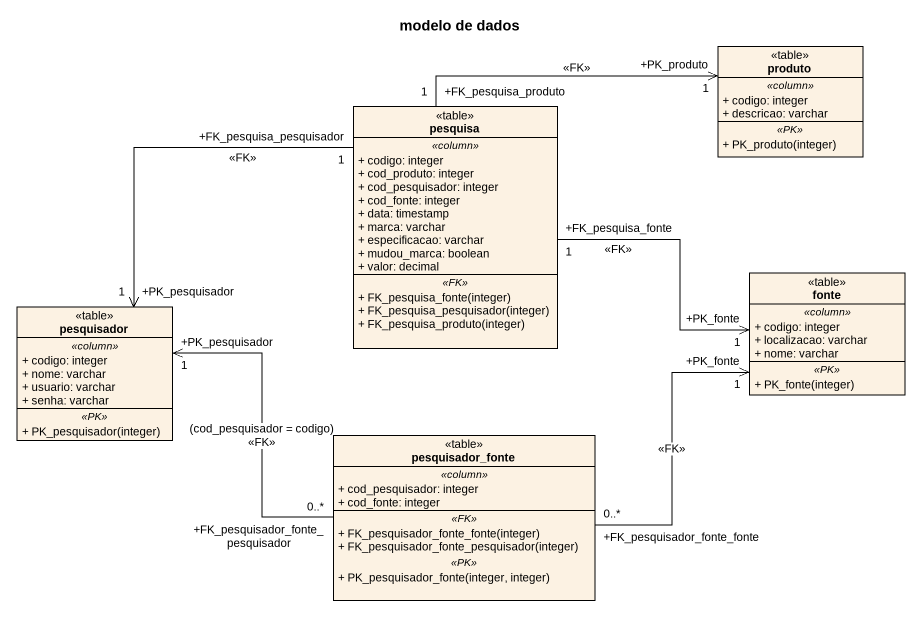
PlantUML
@startuml
title modelo de dados
hide circle
hide empty members
skinparam classAttributeIconSize 0
class produto <<table>> {
  .. <<column>> ..
  + codigo: integer
  + descricao: varchar
  .. <<PK>> ..
  + PK_produto(integer)
}
class pesquisa <<table>> {
  .. <<column>> ..
  + codigo: integer
  + cod_produto: integer
  + cod_pesquisador: integer
  + cod_fonte: integer
  + data: timestamp
  + marca: varchar
  + especificacao: varchar
  + mudou_marca: boolean
  + valor: decimal
  .. <<FK>> ..
  + FK_pesquisa_fonte(integer)
  + FK_pesquisa_pesquisador(integer)
  + FK_pesquisa_produto(integer)
}
class fonte <<table>> {
  .. <<column>> ..
  + codigo: integer
  + localizacao: varchar
  + nome: varchar
  .. <<PK>> ..
  + PK_fonte(integer)
}
class pesquisador <<table>> {
  .. <<column>> ..
  + codigo: integer
  + nome: varchar
  + usuario: varchar
  + senha: varchar
  .. <<PK>> ..
  + PK_pesquisador(integer)
}
class pesquisador_fonte <<table>> {
  .. <<column>> ..
  + cod_pesquisador: integer
  + cod_fonte: integer
  .. <<FK>> ..
  + FK_pesquisador_fonte_fonte(integer)
  + FK_pesquisador_fonte_pesquisador(integer)
  .. <<PK>> ..
  + PK_pesquisador_fonte(integer, integer)
}
pesquisa "+FK_pesquisa_produto\n1" -right-> "+PK_produto\n1" produto : <<FK>>
pesquisa "+FK_pesquisa_fonte\n1" -right-> "+PK_fonte\n1" fonte : <<FK>>
pesquisa "+FK_pesquisa_pesquisador\n1" -left-> "+PK_pesquisador\n1" pesquisador : <<FK>>
pesquisador_fonte "+FK_pesquisador_fonte_fonte\n0..*" -right-> "+PK_fonte\n1" fonte : <<FK>>
pesquisador_fonte "+FK_pesquisador_fonte_pesquisador\n0..*" -left-> "+PK_pesquisador\n1" pesquisador : (cod_pesquisador = codigo)\n<<FK>>
@enduml
